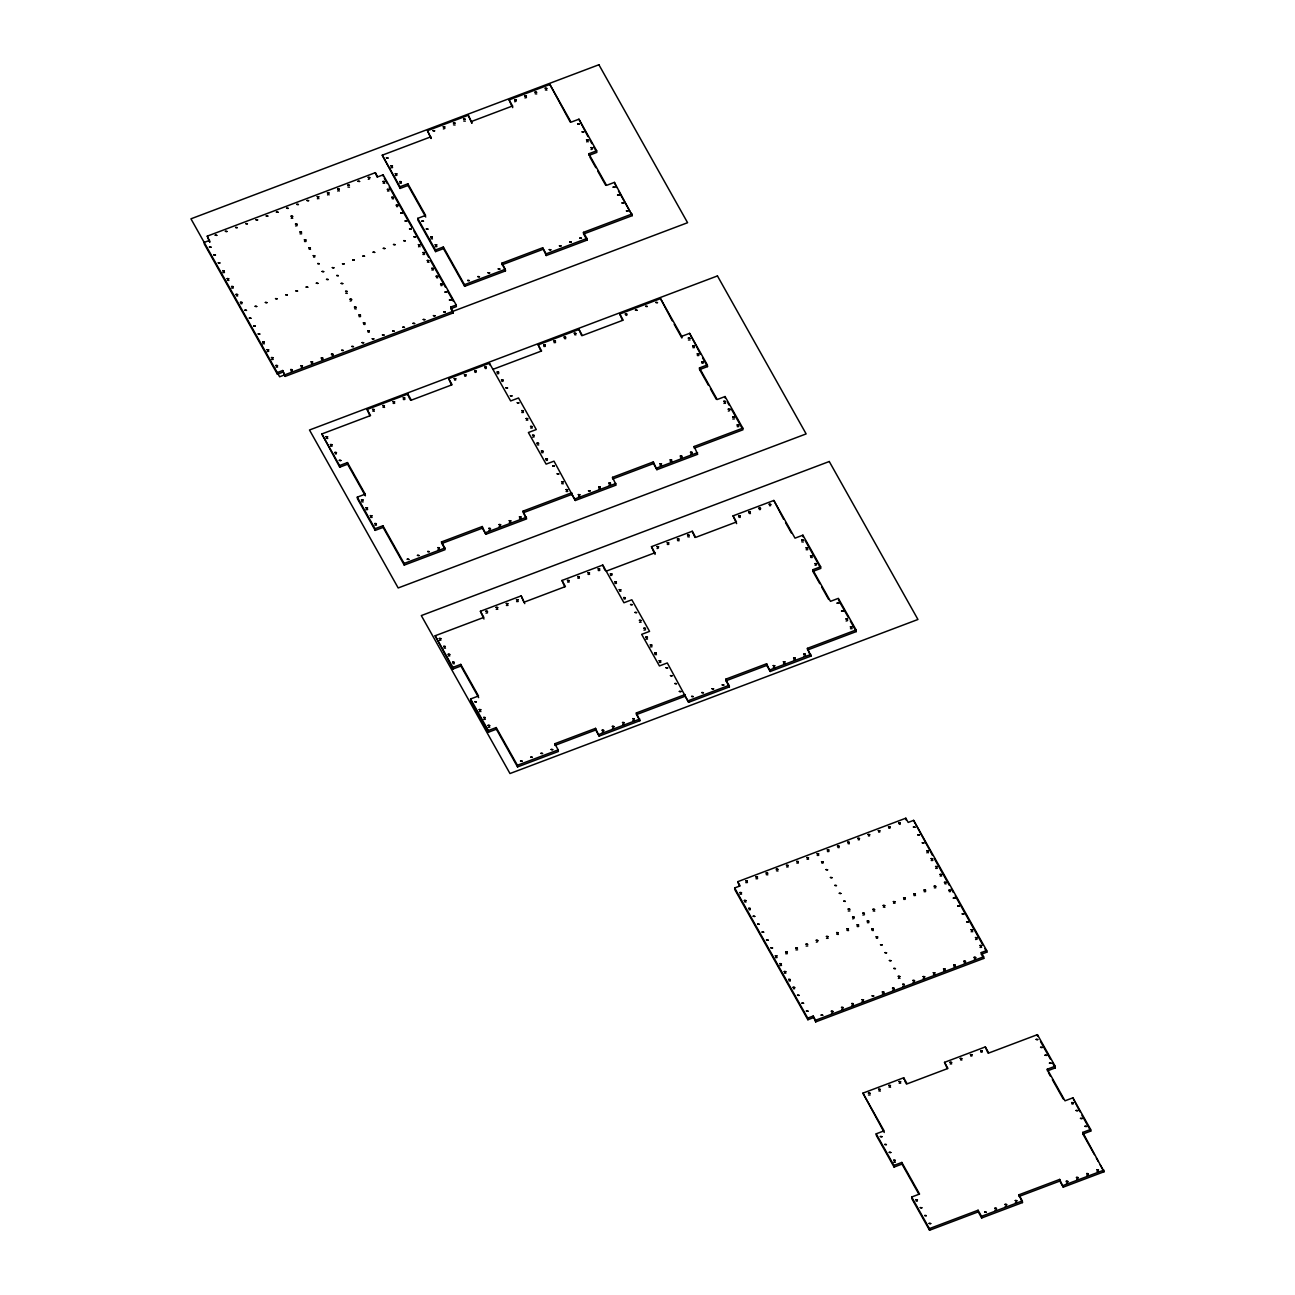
<?xml version="1.0" encoding="UTF-8"?>
<svg xmlns="http://www.w3.org/2000/svg" width="1295" height="1295" viewBox="0 0 1295 1295"><rect width="100%" height="100%" fill="white"/><g stroke="black" fill="none" stroke-linecap="round" stroke-linejoin="round"><path stroke-width="1.5" d="M222.821 272.614L224.456 272.517M264.293 343.855L263.516 342.997L262.788 343.936M267.158 351.592L268.729 351.269M271.594 359.492L273.229 359.395M318.894 198.734L318.101 197.876L317.372 198.799M329.092 194.881L328.299 194.023L327.586 194.946M339.29 191.029L338.497 190.171L337.785 191.093M347.902 187.014L349.488 187.176M368.314 179.309L369.69 178.791M390.944 167.702L392.579 167.589M395.38 175.586L396.95 175.262M361.58 501.748L363.167 501.91M420.082 246.73L419.289 245.888L418.576 246.811M366.016 509.647L367.65 509.55M422.947 254.467L424.566 254.37M453.509 124.854L455.095 125.016M432.433 238.944L431.64 238.086L430.927 239.008M435.282 246.681L436.917 246.584M463.707 121.002L465.293 121.163M514.714 101.755L516.106 101.22M524.912 97.902L526.466 97.562M439.523 549.727L438.73 548.87L438.018 549.792M439.41 640.378L440.98 640.054M488.943 530.303L490.578 530.205M521.804 412.522L523.439 412.425M499.142 526.45L500.534 525.932M588.205 141.819L587.428 140.961L586.7 141.883M486.013 613.15L487.567 612.81M509.34 522.597L510.91 522.273M591.07 149.556L592.462 149.022M532.65 437.143L534.22 436.82M496.212 609.297L497.83 609.2M519.538 518.745L521.173 518.647M480.882 711.635L480.105 710.777L479.377 711.7M506.41 605.445L508.028 605.348M483.747 719.372L485.382 719.275M488.183 727.272L489.818 727.159M516.608 601.592L518.243 601.495M561.706 483.618L563.276 483.78M566.142 491.517L567.777 491.42M579.998 496.665L579.205 495.823L578.493 496.746M598.824 488.814L600.216 488.28M609.022 484.961L610.576 484.621M688.438 340.018L690.073 339.921M603.81 732.274L603.033 731.432L602.304 732.355M614.008 728.421L613.231 727.58L612.503 728.502M639.536 622.247L641.154 622.15M657.083 548.546L658.475 548.012M643.971 630.147L645.525 629.807M624.206 724.569L623.429 723.727L622.701 724.65M647.516 639.131L646.739 638.273L646.011 639.196M632.834 720.57L634.404 720.716M650.381 646.869L652.016 646.772M725.475 403.376L724.698 402.518L723.97 403.441M728.34 411.114L729.732 410.58M732.776 419.013L734.411 418.916M773.309 667.508L774.879 667.67M801.734 541.844L803.305 542.006M806.17 549.744L807.789 549.647M783.507 663.655L785.142 663.558M793.705 659.803L795.34 659.705M745.807 882.623L747.425 882.526M803.904 655.95L805.539 655.853M756.005 878.771L757.624 878.674M775.462 957.636L777.097 957.539M850.507 628.722L852.142 628.625M779.898 965.536L781.533 965.439M833.009 1013.305L832.216 1012.463L831.503 1013.386M843.207 1009.452L842.414 1008.611L841.701 1009.533M853.405 1005.6L852.628 1004.758L851.9 1005.681M862.033 1001.602L863.603 1001.747M882.429 993.896L883.821 993.362M868.54 1095.02L870.175 1094.922M892.627 990.044L894.197 989.704M928.385 852.774L927.608 851.932L926.88 852.855M902.825 986.191L904.46 986.094M931.251 860.511L932.886 860.414M935.686 868.411L937.321 868.314M913.024 982.338L914.658 982.241M923.222 978.486L924.857 978.389M895.347 1162.295L894.57 1161.453L893.841 1162.376M972.723 931.769L971.946 930.911L971.218 931.833M975.588 939.506L977.158 939.166M980.024 947.39L981.659 947.293M994.965 1210.145L996.535 1209.805M1005.163 1206.293L1006.798 1206.195M1015.377 1202.44L1016.996 1202.343M292.751 218.24L291.974 217.382L291.245 218.305M295.616 225.961L297.17 225.638M300.052 233.861L301.67 233.78M345.716 293.204L347.287 293.366M350.152 301.104L351.528 300.57M785.741 953.751L787.36 953.67M795.939 949.899L797.558 949.818M806.137 946.046L807.756 945.965M816.336 942.193L817.712 941.675M826.534 938.341L828.169 938.26M848.257 911L849.892 910.919M852.693 918.9L854.069 918.365M862.891 915.047L864.461 914.723M899.944 978.405L899.167 977.547L898.422 978.47M304.535 241.517L306.041 241.437M354.636 308.744L356.222 308.922M359.071 316.644L360.577 316.563M836.78 934.245L838.367 934.423M846.979 930.393L848.565 930.571M857.177 926.54L858.698 926.475M873.154 910.935L874.724 911.113M867.375 922.688L868.896 922.623M883.352 907.083L884.922 907.261M893.55 903.23L895.055 903.165M903.748 899.377L905.254 899.313M913.946 895.541L915.452 895.46M924.144 891.688L925.65 891.607M934.342 887.836L935.848 887.755M227.305 280.254L228.891 280.416M231.74 288.154L233.246 288.073M383.093 183.129L384.664 183.291M387.529 191.029L389.034 190.948M399.88 183.226L401.385 183.162M276.078 367.132L277.583 367.052M535.159 93.79L536.729 93.952M545.357 89.938L546.927 90.1M427.431 262.108L429.001 262.27M431.866 270.007L433.372 269.943M326.178 438.309L327.748 438.471M330.597 446.208L332.119 446.127M372.766 411.082L374.336 411.227M382.964 407.229L384.55 407.375M393.162 403.376L394.667 403.295M403.36 399.524L404.866 399.443M370.516 517.288L372.086 517.45M374.951 525.187L376.457 525.122M497.248 373.705L498.753 373.624M543.835 346.461L545.341 346.396M554.033 342.625L555.539 342.544M526.288 420.163L527.793 420.098M530.723 428.062L532.229 427.997M537.15 444.784L538.72 444.946M541.585 452.683L543.091 452.619M443.894 648.018L445.48 648.18M692.922 347.659L694.428 347.594M448.329 655.917L449.834 655.853M697.357 355.558L698.863 355.494M660.078 465.439L661.648 465.601M567.663 582.07L569.169 582.005M670.276 461.587L671.846 461.748M577.861 578.217L579.367 578.153M680.474 457.734L682.044 457.896M588.059 574.381L589.565 574.3M690.672 453.881L692.178 453.817M598.258 570.528L599.763 570.447M610.528 575.514L611.871 575.255M737.26 426.654L738.781 426.573M614.963 583.414L616.469 583.349M667.33 544.434L668.835 544.353M677.528 540.582L679.114 540.743M687.726 536.729L689.312 536.891M654.881 654.509L656.452 654.655M659.301 662.409L660.822 662.328M810.654 557.384L812.224 557.546M815.089 565.284L816.417 565.009M740.06 894.197L741.566 894.117M766.251 874.659L767.822 874.821M776.45 870.807L778.02 870.968M786.648 866.954L788.153 866.889M796.846 863.101L798.351 863.037M807.044 859.249L808.549 859.184M817.242 855.412L818.764 855.331M827.456 851.56L828.962 851.479M784.398 973.176L785.903 973.112M940.17 876.051L941.675 875.987M933.485 974.374L935.055 974.536M943.683 970.522L945.253 970.683M953.881 966.669L955.451 966.831M964.079 962.816L965.584 962.752M974.277 958.964L975.782 958.899M878.803 1090.908L880.373 1091.07M889.001 1087.055L890.571 1087.217M899.199 1083.203L900.705 1083.138M950.19 1063.956L951.695 1063.875M1066.416 1182.918L1067.986 1183.08M1076.614 1179.065L1078.12 1179M1086.813 1175.212L1088.318 1175.148M1097.011 1171.36L1098.516 1171.295M309.149 249.19L310.476 249.336M313.584 257.09L314.734 257.041M363.685 324.317L365.012 324.462M368.12 332.216L369.269 332.167M821.888 863.134L823.037 863.085M871.988 930.377L873.316 930.522M876.424 938.276L877.573 938.211M392.142 198.702L393.47 198.847M236.354 295.827L237.681 295.972M396.578 206.601L397.727 206.552M240.789 303.726L241.955 303.677M436.48 277.68L437.807 277.826M291.003 370.985L292.152 370.937M440.915 285.58L442.064 285.531M301.201 367.132L302.35 367.084M311.399 363.28L312.548 363.231M321.597 359.427L322.746 359.379M454.545 380.034L455.694 380.002M464.743 376.181L465.892 376.149M474.941 372.329L476.091 372.296M335.227 453.881L336.376 453.833M485.139 368.476L486.289 368.444M564.426 338.545L565.737 338.691M574.624 334.693L575.951 334.838M501.861 381.377L503.01 381.329M701.971 363.231L703.136 363.199M546.199 460.356L547.348 460.324M452.942 663.59L454.27 663.752M738.911 517.239L740.238 517.401M749.109 513.403L750.436 513.548M759.307 509.55L760.456 509.502M619.577 591.087L620.904 591.248M769.505 505.697L770.654 505.649M624.012 598.986L625.177 598.954M837.833 847.48L839.16 847.626M744.674 901.87L746.001 902.016M848.031 843.628L849.358 843.773M858.229 839.775L859.378 839.727M868.427 835.922L869.576 835.874M878.625 832.07L879.774 832.021M888.823 828.217L889.973 828.185M749.109 909.77L750.258 909.721M944.783 883.724L946.111 883.886M789.011 980.849L790.338 980.995M949.219 891.624L950.384 891.591M793.447 988.749L794.596 988.7M960.566 1059.877L961.894 1060.022M970.764 1056.024L971.93 1055.975M980.962 1052.171L982.128 1052.123M1071.969 1104.02L1073.118 1103.987M916.18 1201.145L917.329 1201.096M427.496 130.682L431.073 138.435L427.496 130.682L468.288 115.287L471.882 123.041L468.288 115.287M511.816 106.093L509.097 99.877L549.889 84.466L571.046 122.167L578.946 119.189L596.671 150.787L596.817 152.421L588.934 155.4L588.788 153.765L596.671 150.787M400.139 188.422L399.977 186.771L407.876 183.793L408.022 185.444L400.139 188.422L382.252 155.19L430.927 136.801M471.72 121.39L512.529 105.98L509.097 99.877M207.265 236.143L209.774 242.003L207.265 236.143L375.34 172.672L377.703 176.881L383.142 174.825L456.212 304.989L456.358 306.624L450.919 308.679L453.282 312.888L285.208 376.376L282.698 370.516L277.26 372.571L277.405 374.206L282.844 372.151M209.628 240.352L204.189 242.408L204.335 244.043L277.405 374.206M435.606 251.602L435.46 249.967L443.343 246.989L443.489 248.624L435.606 251.602L417.864 220.004L417.718 218.369L425.602 215.391L407.876 183.793M443.489 248.624L464.646 286.325L505.455 270.914L501.877 263.176L542.67 247.766L546.247 255.52L587.04 240.109L583.608 233.99L632.3 215.617L614.413 182.385L606.529 185.363L588.788 153.765M583.608 233.99L583.462 232.355L632.138 213.966M502.023 264.811L542.815 249.401M464.646 286.325L464.5 284.69L505.293 269.279L501.877 263.176M546.247 255.52L546.101 253.869L586.894 238.458L583.462 232.355M450.919 308.679L450.773 307.044L456.212 304.989M369.82 415.679L367.1 409.463L407.893 394.052L411.324 400.155L452.117 384.761L448.685 378.642L489.478 363.248L510.651 400.948L518.534 397.97L536.276 429.551L528.392 432.53L546.118 464.128L554.001 461.149L575.32 500.485L616.112 485.091L612.535 477.337L653.327 461.926L656.905 469.68L697.714 454.27L694.136 446.516L742.812 428.143L725.071 396.545L717.187 399.524L699.462 367.926L707.345 364.947L689.604 333.349L681.72 336.328L681.866 337.979L674.177 324.268M540.889 351.075L538.17 344.858L578.962 329.448L582.394 335.551L623.186 320.156L619.755 314.037L660.547 298.627L681.72 336.328M339.727 467.187L339.581 465.553L347.465 462.574L347.61 464.209L339.727 467.187L321.84 433.954L370.532 415.566L367.1 409.463M492.909 369.35L541.601 350.961L538.17 344.858M375.194 530.383L375.048 528.732L382.931 525.754L383.093 527.389L375.194 530.383L357.469 498.785L357.307 497.134L365.206 494.156L347.465 462.574M708.478 385.376L699.608 369.577L707.491 366.598L707.345 364.947M444.185 548.157L441.466 541.941L482.258 526.531L485.835 534.285L526.644 518.874L523.067 511.12L571.742 492.747L571.888 494.382L523.212 512.771L523.067 511.12M441.611 543.576L482.42 528.182L482.258 526.531M653.327 461.926L653.489 463.578L612.681 478.972L612.535 477.337M444.897 548.044L445.043 549.695L404.25 565.106L404.105 563.454L444.897 548.044L441.466 541.941M485.69 532.634L526.482 517.239M575.174 498.85L615.967 483.44M656.759 468.029L697.552 452.635M483.974 619.026L480.396 611.272L521.189 595.878L524.766 603.616M564.701 586.684L561.981 580.468L602.774 565.057L623.947 602.758L631.83 599.779L649.572 631.377L641.672 634.356L659.414 665.938L667.297 662.959L688.616 702.311L729.409 686.9L725.831 679.147L766.624 663.752L770.201 671.49L811.01 656.096L807.416 648.342L856.108 629.953L838.367 598.355L830.483 601.333L812.742 569.751L820.641 566.773L802.9 535.175L795.017 538.153L773.843 500.453L733.051 515.863L736.628 523.617M654.185 552.9L651.466 546.668L692.258 531.258L695.69 537.376L736.483 521.966L733.051 515.863M453.023 669.013L452.878 667.362L460.761 664.384L460.907 666.035L453.023 669.013L435.136 635.764L483.828 617.391L480.396 611.272M524.621 601.981L565.413 586.57L561.981 580.468M606.206 571.16L654.898 552.787L651.466 546.668M488.49 732.193L488.344 730.542L496.228 727.563L496.373 729.215L488.49 732.193L470.765 700.595L470.603 698.96L478.502 695.982L460.761 664.384M819.8 583.673L812.904 571.386L820.787 568.408L820.641 566.773M595.554 728.357L595.7 729.991L554.908 745.402L554.762 743.751L595.554 728.357L599.132 736.094L639.924 720.7L636.347 712.946L685.039 694.557L685.184 696.208L636.509 714.581L639.924 720.7M729.409 686.9L725.977 680.798L766.786 665.387L766.624 663.752M856.108 629.953L856.254 631.588L807.578 649.977L807.416 648.342M558.194 749.87L558.339 751.505L517.547 766.915L517.401 765.264L558.194 749.87L554.762 743.751M598.986 734.459L639.779 719.049M688.471 700.66L729.263 685.265M770.056 669.855L810.848 654.444M739.461 886.136L737.729 881.685L905.82 818.197L908.183 822.422L913.622 820.366L986.693 950.53L986.839 952.165L981.4 954.221L983.763 958.429L815.688 1021.901L813.179 1016.057L807.724 1018.113L807.886 1019.748L813.325 1017.692M807.886 1019.748L734.815 889.584L734.67 887.949L740.109 885.893L737.729 881.685M981.4 954.221L981.254 952.57L986.693 950.53M815.688 1021.901L815.542 1020.266L983.617 956.795L981.254 952.57M884.242 1132.494L862.923 1093.142L903.716 1077.748L907.147 1083.85L947.94 1068.44L944.524 1062.337L985.317 1046.927L988.749 1053.029L1037.424 1034.656L1055.166 1066.238L1055.312 1067.889L1047.428 1070.868L1047.266 1069.217L1055.166 1066.238M894.084 1167.07L893.938 1165.419L901.822 1162.441L901.967 1164.092L894.084 1167.07L876.359 1135.472L876.197 1133.821L884.096 1130.843L862.923 1093.142M1094.437 1154.622L1082.895 1134.048L1090.778 1131.069L1090.633 1129.434L1072.891 1097.836L1065.008 1100.815L1047.266 1069.217M929.551 1230.25L929.405 1228.615L978.097 1210.226L978.243 1211.861L929.551 1230.25L911.826 1198.652L911.68 1197.017L919.563 1194.039L901.822 1162.441M1082.895 1134.048L1082.749 1132.413L1090.633 1129.434M978.243 1211.861L981.675 1217.98L1022.467 1202.569L1018.89 1194.816L1059.682 1179.405L1063.26 1187.159L1104.052 1171.748L1082.749 1132.413M1019.035 1196.45L1059.828 1181.056L1059.682 1179.405M981.675 1217.98L981.529 1216.329L1022.322 1200.918L1018.89 1194.816M1063.114 1185.524L1103.907 1170.113M332.038 355.429L332.945 355.526M625.857 315.284L626.764 315.381M899.28 824.219L900.171 824.332M444.881 128.383L443.376 128.95M847.626 620.499L846.137 621.05M587.962 136.623L578.946 119.189M589.921 140.135L591.896 143.648M593.871 147.161L595.846 150.673M616.533 187.532L614.413 182.385M618.508 191.045L632.3 215.617M570.237 122.102L549.889 84.466M589.921 157.164L595.829 167.686M597.804 171.199L605.688 185.25M700.595 354.312L689.604 333.349M702.57 357.825L707.491 366.598M727.191 401.693L729.166 405.205M731.141 408.718L741.97 428.03M805.021 540.323L819.8 566.66M838.529 600.006L848.371 617.553M850.346 621.066L856.254 631.588M672.251 320.836L660.547 298.627M710.437 388.872L716.362 399.41M783.621 519.23L773.843 500.453M785.547 522.662L791.31 532.941M821.758 587.185L828.67 599.472M1040.532 1041.552L1050.391 1059.116M1052.349 1062.628L1055.312 1067.889M1079.949 1111.774L1072.891 1097.836M1081.908 1115.27L1090.778 1131.069M932.529 855.428L913.622 820.366M934.504 858.941L949.316 885.327M951.291 888.839L953.266 892.368M955.241 895.881L982.889 945.123M984.864 948.652L986.839 952.165M1048.416 1072.616L1050.374 1076.129M1052.349 1079.641L1063.195 1098.953M1096.363 1158.038L1098.289 1161.469M1100.216 1164.901L1104.052 1171.748M622.474 320.27L619.755 314.037M808.436 651.514L811.01 656.096M542.67 247.766L546.101 253.869M988.036 1053.159L985.317 1046.927M1059.828 1181.056L1063.26 1187.159M581.682 335.664L578.962 329.448M653.489 463.578L656.905 469.68M694.978 537.49L692.258 531.258M766.786 665.387L770.201 671.49M947.244 1068.553L944.524 1062.337M443.343 246.989L464.5 284.69M408.022 185.444L425.747 217.026M978.097 1210.226L981.529 1216.329M904.736 1080.904L906.435 1083.964M382.252 155.19L399.977 186.771M417.718 218.369L435.46 249.967M571.467 493.638L575.32 500.485M684.764 695.447L688.616 702.311M604.846 570.124L602.774 565.057M384.275 178.224L387.237 183.501M389.212 187.014L411.923 227.483M413.898 230.996L428.71 257.381M430.685 260.894L445.496 287.28M447.471 290.792L453.396 301.346M450.773 307.044L453.282 312.888M377.072 177.107L375.34 172.672M901.967 1164.092L918.722 1193.925M813.179 1016.057L815.542 1020.266M876.197 1133.821L893.938 1165.419M911.68 1197.017L929.405 1228.615M734.67 887.949L807.724 1018.113M451.405 384.874L448.685 378.642M524.07 514.293L525.786 517.352M408.896 397.225L410.612 400.284M482.42 528.182L485.835 534.285M523.908 602.094L521.189 595.878M595.7 729.991L599.132 736.094M382.931 525.754L404.105 563.454M496.228 727.563L517.401 765.264M347.61 464.209L365.352 495.807L365.206 494.156M383.093 527.389L404.25 565.106M460.907 666.035L478.648 697.616M496.373 729.215L517.547 766.915M321.84 433.954L339.581 465.553M357.307 497.134L375.048 528.732M435.136 635.764L452.878 667.362M470.603 698.96L488.344 730.542M282.698 370.516L285.208 376.376M1037.424 1034.656L1037.57 1036.291M1022.322 1200.918L1022.467 1202.569M983.617 956.795L983.763 958.429M905.82 818.197L905.966 819.848M903.716 1077.748L903.878 1079.382M812.742 569.751L812.904 571.386M802.9 535.175L803.046 536.81M742.812 428.143L742.958 429.778L694.282 448.167L694.136 446.516M725.071 396.545L725.232 398.18M699.462 367.926L699.608 369.577M725.831 679.147L725.977 680.798M654.898 552.787L655.043 554.422M636.347 712.946L636.509 714.581M586.894 238.458L587.04 240.109M512.529 105.98L512.674 107.631M505.293 269.279L505.455 270.914M489.478 363.248L489.639 364.882M407.893 394.052L408.038 395.703M383.142 174.825L383.288 176.46M209.434 247.021L211.004 247.167L209.434 247.021M215.229 235.188L216.799 235.35L215.229 235.188M213.853 254.905L215.439 255.066L213.853 254.905M218.288 262.804L219.875 262.966L218.288 262.804M225.427 231.336L226.997 231.497L225.427 231.336M222.724 270.704L224.294 270.865L222.724 270.704M235.625 227.483L237.195 227.645L235.625 227.483M227.159 278.603L228.729 278.765L227.159 278.603M231.595 286.503L233.165 286.664L231.595 286.503M245.823 223.63L247.394 223.792L245.823 223.63M236.03 294.402L237.6 294.564L236.03 294.402M256.022 219.778L257.592 219.94L256.022 219.778M240.465 302.302L242.036 302.463L240.465 302.302M244.901 310.201L246.471 310.363L244.901 310.201M266.22 215.925L267.806 216.087L266.22 215.925M249.336 318.101L250.906 318.262L249.336 318.101M276.418 212.072L278.004 212.234L276.418 212.072M253.771 326L255.342 326.162L253.771 326M258.207 333.9L259.777 334.061L258.207 333.9M286.616 208.22L288.202 208.382L286.616 208.22M262.626 341.799L264.212 341.961L262.626 341.799M296.814 204.367L298.4 204.529L296.814 204.367M267.061 349.699L268.648 349.844L267.061 349.699M271.497 357.582L273.067 357.744L271.497 357.582M307.028 200.515L308.598 200.676L307.028 200.515M275.932 365.481L277.502 365.643L275.932 365.481M317.226 196.662L318.797 196.824L317.226 196.662M327.425 192.826L328.995 192.971L327.425 192.826M290.663 369.561L292.233 369.722L290.663 369.561M337.623 188.973L339.193 189.119L337.623 188.973M300.861 365.708L302.431 365.87L300.861 365.708M347.821 185.12L349.391 185.282L347.821 185.12M311.059 361.855L312.629 362.017L311.059 361.855M358.019 181.268L359.589 181.429L358.019 181.268M321.257 358.003L322.827 358.165L321.257 358.003M368.217 177.415L369.787 177.577L368.217 177.415M331.455 354.15L333.042 354.312L331.455 354.15M341.653 350.298L343.24 350.459L341.653 350.298M386.428 157.893L387.998 158.055L386.428 157.893M326.016 436.674L327.603 436.82L326.016 436.674M382.948 181.478L384.518 181.64L382.948 181.478M390.863 165.792L392.434 165.954L390.863 165.792M330.452 444.557L332.022 444.719L330.452 444.557M351.851 346.445L353.438 346.607L351.851 346.445M387.383 189.378L388.953 189.539L387.383 189.378M334.887 452.457L336.457 452.619L334.887 452.457M395.299 173.692L396.869 173.854L395.299 173.692M391.818 197.277L393.389 197.439L391.818 197.277M362.05 342.592L363.636 342.754L362.05 342.592M399.718 181.591L401.304 181.753L399.718 181.591M339.322 460.356L340.893 460.518L339.322 460.356M396.254 205.177L397.824 205.338L396.254 205.177M372.264 338.756L373.834 338.901L372.264 338.756M400.673 213.076L402.259 213.238L400.673 213.076M405.108 220.976L406.695 221.137L405.108 220.976M382.462 334.903L384.032 335.049L382.462 334.903M409.544 228.875L411.114 229.037L409.544 228.875M372.62 409.43L374.19 409.592L372.62 409.43M433.016 130.665L434.602 130.827L433.016 130.665M392.66 331.051L394.23 331.212L392.66 331.051M413.979 236.775L415.549 236.936L413.979 236.775M421.895 221.073L423.465 221.235L421.895 221.073M361.499 499.854L363.069 500.016L361.499 499.854M382.818 405.578L384.388 405.74L382.818 405.578M443.23 126.813L444.8 126.975L443.23 126.813M418.415 244.674L419.985 244.836L418.415 244.674M402.858 327.198L404.428 327.36L402.858 327.198M365.918 507.753L367.505 507.915L365.918 507.753M426.33 228.972L427.9 229.134L426.33 228.972M422.85 252.574L424.42 252.735L422.85 252.574M453.428 122.96L454.998 123.122L453.428 122.96M393.016 401.725L394.586 401.887L393.016 401.725M430.766 236.872L432.336 237.034L430.766 236.872M370.354 515.653L371.94 515.815L370.354 515.653M413.056 323.345L414.627 323.507L413.056 323.345M427.285 260.473L428.855 260.635L427.285 260.473M435.201 244.771L436.771 244.933L435.201 244.771M374.789 523.552L376.376 523.714L374.789 523.552M463.626 119.108L465.196 119.27L463.626 119.108M403.214 397.873L404.785 398.034L403.214 397.873M431.721 268.373L433.291 268.518L431.721 268.373M423.255 319.493L424.825 319.655L423.255 319.493M436.156 276.256L437.726 276.418L436.156 276.256M433.453 315.64L435.023 315.802L433.453 315.64M440.591 284.155L442.162 284.317L440.591 284.155M445.011 292.055L446.597 292.217L445.011 292.055M443.651 311.787L445.221 311.949L443.651 311.787M449.446 299.954L451.032 300.116L449.446 299.954M407.261 559.213L408.832 559.375L407.261 559.213M467.657 280.448L469.243 280.594L467.657 280.448M454.205 378.626L455.791 378.771L454.205 378.626M514.617 99.844L516.187 100.006L514.617 99.844M417.459 555.361L419.03 555.523L417.459 555.361M477.855 276.596L479.441 276.758L477.855 276.596M464.403 374.773L465.99 374.919L464.403 374.773M524.815 95.992L526.385 96.154L524.815 95.992M427.658 551.508L429.228 551.67L427.658 551.508M488.053 272.743L489.639 272.905L488.053 272.743M474.617 370.92L476.188 371.082L474.617 370.92M535.013 92.139L536.583 92.301L535.013 92.139M437.856 547.655L439.426 547.817L437.856 547.655M498.251 268.891L499.838 269.052L498.251 268.891M484.816 367.068L486.386 367.23L484.816 367.068M545.211 88.287L546.781 88.448L545.211 88.287M439.313 638.484L440.883 638.645L439.313 638.484M497.086 372.053L498.672 372.215L497.086 372.053M443.748 646.383L445.318 646.545L443.748 646.383M501.521 379.953L503.091 380.115L501.521 379.953M505.956 387.852L507.527 388.014L505.956 387.852M448.183 654.283L449.753 654.444L448.183 654.283M510.392 395.752L511.962 395.914L510.392 395.752M452.619 662.182L454.189 662.344L452.619 662.182M549.258 249.627L550.828 249.789L549.258 249.627M488.846 528.392L490.433 528.554L488.846 528.392M577.683 123.964L579.253 124.126L577.683 123.964M517.272 402.729L518.842 402.891L517.272 402.729M521.707 410.628L523.277 410.79L521.707 410.628M582.119 131.863L583.689 132.009L582.119 131.863M559.456 245.775L561.026 245.937L559.456 245.775M499.044 524.556L500.631 524.702L499.044 524.556M526.142 418.528L527.712 418.69L526.142 418.528M586.538 139.747L588.124 139.909L586.538 139.747M485.916 611.24L487.487 611.402L485.916 611.24M543.69 344.826L545.26 344.988L543.69 344.826M569.654 241.922L571.224 242.084L569.654 241.922M509.243 520.703L510.829 520.849L509.243 520.703M590.973 147.646L592.56 147.808L590.973 147.646M530.578 426.427L532.148 426.589L530.578 426.427M474.779 701.663L476.366 701.825L474.779 701.663M532.569 435.249L534.139 435.411L532.569 435.249M496.115 607.404L497.685 607.549L496.115 607.404M553.888 340.973L555.458 341.135L553.888 340.973M579.852 238.07L581.423 238.231L579.852 238.07M519.441 516.851L521.027 517.013L519.441 516.851M479.215 709.563L480.801 709.725L479.215 709.563M537.004 443.149L538.574 443.311L537.004 443.149M506.313 603.551L507.883 603.713L506.313 603.551M564.086 337.121L565.656 337.283L564.086 337.121M541.423 451.048L543.01 451.21L541.423 451.048M483.65 717.462L485.22 717.624L483.65 717.462M488.085 725.362L489.656 725.524L488.085 725.362M545.859 458.948L547.445 459.094L545.859 458.948M516.511 599.698L518.081 599.86L516.511 599.698M574.284 333.268L575.854 333.43L574.284 333.268M613.15 187.144L614.72 187.306L613.15 187.144M552.738 465.909L554.325 466.07L552.738 465.909M557.174 473.808L558.76 473.97L557.174 473.808M617.585 195.043L619.156 195.205L617.585 195.043M622.021 202.943L623.591 203.105L622.021 202.943M561.609 481.708L563.179 481.869L561.609 481.708M626.456 210.842L628.026 211.004L626.456 210.842M566.044 489.607L567.615 489.769L566.044 489.607M578.331 494.609L579.901 494.771L578.331 494.609M520.558 761.023L522.128 761.185L520.558 761.023M625.275 314.005L626.861 314.167L625.275 314.005M567.501 580.435L569.088 580.597L567.501 580.435M588.529 490.756L590.099 490.918L588.529 490.756M530.756 757.17L532.326 757.332L530.756 757.17M635.489 310.152L637.059 310.314L635.489 310.152M577.699 576.583L579.286 576.744L577.699 576.583M540.954 753.334L542.524 753.48L540.954 753.334M598.727 486.904L600.297 487.066L598.727 486.904M587.898 572.73L589.484 572.892L587.898 572.73M645.687 306.316L647.257 306.462L645.687 306.316M551.152 749.481L552.722 749.643L551.152 749.481M608.925 483.051L610.495 483.213L608.925 483.051M598.096 568.877L599.682 569.039L598.096 568.877M655.885 302.463L657.455 302.625L655.885 302.463M610.382 573.879L611.952 574.041L610.382 573.879M614.817 581.779L616.388 581.941L614.817 581.779M619.253 589.678L620.823 589.84L619.253 589.678M623.688 597.578L625.258 597.74L623.688 597.578M602.143 730.218L603.713 730.38L602.143 730.218M659.916 463.788L661.502 463.95L659.916 463.788M630.568 604.538L632.138 604.7L630.568 604.538M688.341 338.124L689.911 338.286L688.341 338.124M635.003 612.438L636.573 612.6L635.003 612.438M692.776 346.024L694.347 346.186L692.776 346.024M670.114 459.935L671.7 460.097L670.114 459.935M612.341 726.365L613.911 726.527L612.341 726.365M697.212 353.923L698.782 354.085L697.212 353.923M639.439 620.337L641.009 620.499L639.439 620.337M656.986 546.636L658.556 546.798L656.986 546.636M680.312 456.083L681.898 456.245L680.312 456.083M622.539 722.513L624.109 722.675L622.539 722.513M701.647 361.823L703.217 361.985L701.647 361.823M643.874 628.237L645.444 628.399L643.874 628.237M645.849 637.059L647.435 637.221L645.849 637.059M667.184 542.783L668.754 542.945L667.184 542.783M690.51 452.246L692.097 452.392L690.51 452.246M632.737 718.66L634.323 718.822L632.737 718.66M650.284 644.959L651.871 645.12L650.284 644.959M677.382 538.947L678.952 539.092L677.382 538.947M654.72 652.858L656.306 653.02L654.72 652.858M659.155 660.758L660.725 660.919L659.155 660.758M687.58 535.094L689.15 535.256L687.58 535.094M666.035 667.734L667.621 667.896L666.035 667.734M723.808 401.304L725.394 401.466L723.808 401.304M670.47 675.634L672.04 675.796L670.47 675.634M728.243 409.204L729.83 409.366L728.243 409.204M732.679 417.103L734.265 417.265L732.679 417.103M674.905 683.533L676.476 683.695L674.905 683.533M679.341 691.433L680.911 691.595L679.341 691.433M737.114 425.003L738.684 425.165L737.114 425.003M691.627 696.419L693.197 696.58L691.627 696.419M738.571 515.831L740.157 515.993L738.571 515.831M701.825 692.566L703.395 692.728L701.825 692.566M748.769 511.978L750.355 512.14L748.769 511.978M712.023 688.713L713.594 688.875L712.023 688.713M758.967 508.126L760.553 508.287L758.967 508.126M722.221 684.877L723.792 685.023L722.221 684.877M769.181 504.273L770.752 504.435L769.181 504.273M773.212 665.614L774.782 665.776L773.212 665.614M801.637 539.934L803.208 540.096L801.637 539.934M806.073 547.834L807.643 547.995L806.073 547.834M783.41 661.761L784.98 661.923L783.41 661.761M810.508 555.733L812.078 555.895L810.508 555.733M739.898 892.546L741.485 892.708L739.898 892.546M793.608 657.909L795.195 658.07L793.608 657.909M745.71 880.73L747.28 880.891L745.71 880.73M814.943 563.633L816.514 563.794L814.943 563.633M744.334 900.446L745.904 900.608L744.334 900.446M803.806 654.056L805.393 654.218L803.806 654.056M748.769 908.345L750.339 908.507L748.769 908.345M755.908 876.877L757.478 877.039L755.908 876.877M753.204 916.245L754.775 916.407L753.204 916.245M766.106 873.024L767.676 873.186L766.106 873.024M757.64 924.144L759.21 924.306L757.64 924.144M762.075 932.044L763.645 932.206L762.075 932.044M776.304 869.172L777.874 869.333L776.304 869.172M837.104 603.13L838.691 603.292L837.104 603.13M766.51 939.943L768.081 940.105L766.51 939.943M841.54 611.03L843.11 611.191L841.54 611.03M786.502 865.319L788.072 865.481L786.502 865.319M770.946 947.843L772.516 948.005L770.946 947.843M845.975 618.929L847.545 619.091L845.975 618.929M775.381 955.742L776.951 955.904L775.381 955.742M796.7 861.466L798.27 861.628L796.7 861.466M850.41 626.829L851.981 626.974L850.41 626.829M779.817 963.642L781.387 963.804L779.817 963.642M806.898 857.614L808.468 857.776L806.898 857.614M784.236 971.541L785.822 971.687L784.236 971.541M788.671 979.425L790.258 979.587L788.671 979.425M817.096 853.761L818.667 853.923L817.096 853.761M793.107 987.324L794.677 987.486L793.107 987.324M827.295 849.908L828.865 850.07L827.295 849.908M797.542 995.224L799.112 995.386L797.542 995.224M801.977 1003.123L803.547 1003.285L801.977 1003.123M837.493 846.056L839.079 846.218L837.493 846.056M806.413 1011.023L807.983 1011.185L806.413 1011.023M847.691 842.203L849.277 842.365L847.691 842.203M857.889 838.351L859.475 838.512L857.889 838.351M821.143 1015.102L822.713 1015.264L821.143 1015.102M868.087 834.498L869.673 834.66L868.087 834.498M831.341 1011.249L832.912 1011.411L831.341 1011.249M878.301 830.645L879.872 830.807L878.301 830.645M841.54 1007.397L843.11 1007.559L841.54 1007.397M888.499 826.793L890.07 826.955L888.499 826.793M851.738 1003.544L853.308 1003.706L851.738 1003.544M898.698 822.956L900.268 823.102L898.698 822.956M861.936 999.691L863.506 999.853L861.936 999.691M872.134 995.839L873.704 996.001L872.134 995.839M913.428 827.019L914.998 827.181L913.428 827.019M882.332 991.986L883.902 992.148L882.332 991.986M917.864 834.919L919.434 835.081L917.864 834.919M922.283 842.818L923.869 842.98L922.283 842.818M868.443 1093.126L870.03 1093.288L868.443 1093.126M892.53 988.134L894.1 988.295L892.53 988.134M926.718 850.718L928.305 850.88L926.718 850.718M878.641 1089.273L880.228 1089.435L878.641 1089.273M902.728 984.281L904.315 984.443L902.728 984.281M931.154 858.617L932.724 858.779L931.154 858.617M935.589 866.517L937.159 866.679L935.589 866.517M888.839 1085.42L890.426 1085.582L888.839 1085.42M912.926 980.428L914.513 980.59L912.926 980.428M880.373 1136.541L881.96 1136.702L880.373 1136.541M940.024 874.416L941.594 874.578L940.024 874.416M884.809 1144.44L886.395 1144.602L884.809 1144.44M899.054 1081.568L900.624 1081.73L899.054 1081.568M923.125 976.576L924.711 976.738L923.125 976.576M944.46 882.316L946.03 882.478L944.46 882.316M889.244 1152.34L890.831 1152.501L889.244 1152.34M948.895 890.215L950.465 890.361L948.895 890.215M933.323 972.723L934.909 972.885L933.323 972.723M893.679 1160.239L895.25 1160.401L893.679 1160.239M953.33 898.099L954.901 898.261L953.33 898.099M943.537 968.887L945.107 969.032L943.537 968.887M957.766 905.998L959.336 906.16L957.766 905.998M962.201 913.898L963.771 914.06L962.201 913.898M953.735 965.034L955.305 965.18L953.735 965.034M966.62 921.797L968.207 921.959L966.62 921.797M963.933 961.181L965.503 961.343L963.933 961.181M971.056 929.697L972.642 929.859L971.056 929.697M915.856 1199.72L917.427 1199.882L915.856 1199.72M975.491 937.596L977.077 937.758L975.491 937.596M950.044 1062.305L951.615 1062.467L950.044 1062.305M974.131 957.329L975.702 957.491L974.131 957.329M920.292 1207.62L921.862 1207.782L920.292 1207.62M979.926 945.496L981.497 945.658L979.926 945.496M924.727 1215.519L926.297 1215.681L924.727 1215.519M960.243 1058.452L961.813 1058.614L960.243 1058.452M929.146 1223.419L930.733 1223.581L929.146 1223.419M970.441 1054.599L972.011 1054.761L970.441 1054.599M980.639 1050.747L982.209 1050.909L980.639 1050.747M984.686 1212.088L986.256 1212.249L984.686 1212.088M994.884 1208.235L996.454 1208.397L994.884 1208.235M1036.162 1039.416L1037.732 1039.577L1036.162 1039.416M1005.082 1204.382L1006.652 1204.544L1005.082 1204.382M1040.597 1047.315L1042.167 1047.477L1040.597 1047.315M1045.033 1055.215L1046.603 1055.376L1045.033 1055.215M1015.28 1200.53L1016.85 1200.692L1015.28 1200.53M1049.468 1063.114L1051.038 1063.276L1049.468 1063.114M1071.629 1102.612L1073.215 1102.757L1071.629 1102.612M1076.064 1110.495L1077.634 1110.657L1076.064 1110.495M1066.271 1181.267L1067.841 1181.428L1066.271 1181.267M1080.499 1118.394L1082.07 1118.556L1080.499 1118.394M1084.935 1126.294L1086.505 1126.456L1084.935 1126.294M1076.469 1177.43L1078.039 1177.576L1076.469 1177.43M1086.667 1173.578L1088.237 1173.739L1086.667 1173.578M1096.865 1169.725L1098.435 1169.887L1096.865 1169.725M255.164 306.316L256.734 306.494L255.164 306.316M265.362 302.463L266.932 302.642L265.362 302.463M291.084 216.168L292.654 216.346L291.084 216.168M275.56 298.627L277.13 298.789L275.56 298.627M295.519 224.067L297.089 224.245L295.519 224.067M285.758 294.774L287.328 294.936L285.758 294.774M299.954 231.967L301.525 232.145L299.954 231.967M304.39 239.866L305.96 240.044L304.39 239.866M295.956 290.922L297.526 291.084L295.956 290.922M308.825 247.766L310.395 247.944L308.825 247.766M306.154 287.069L307.741 287.231L306.154 287.069M313.26 255.665L314.831 255.843L313.26 255.665M317.696 263.565L319.266 263.743L317.696 263.565M316.352 283.216L317.939 283.378L316.352 283.216M322.115 271.464L323.701 271.626L322.115 271.464M326.55 279.364L328.137 279.526L326.55 279.364M332.329 267.612L333.9 267.79L332.329 267.612M336.749 275.511L338.335 275.673L336.749 275.511M342.527 263.759L344.098 263.937L342.527 263.759M341.184 283.411L342.77 283.573L341.184 283.411M345.619 291.31L347.206 291.472L345.619 291.31M352.726 259.906L354.296 260.085L352.726 259.906M350.055 299.21L351.625 299.372L350.055 299.21M362.924 256.054L364.494 256.232L362.924 256.054M354.49 307.109L356.06 307.271L354.49 307.109M358.925 314.993L360.496 315.171L358.925 314.993M373.122 252.201L374.692 252.379L373.122 252.201M363.361 322.892L364.931 323.07L363.361 322.892M383.32 248.349L384.89 248.527L383.32 248.349M367.796 330.792L369.366 330.97L367.796 330.792M393.518 244.496L395.088 244.674L393.518 244.496M403.716 240.643L405.286 240.821L403.716 240.643M785.644 951.857L787.214 952.035L785.644 951.857M795.842 948.005L797.412 948.183L795.842 948.005M821.564 861.709L823.134 861.887L821.564 861.709M806.04 944.152L807.611 944.33L806.04 944.152M826 869.609L827.57 869.787L826 869.609M830.435 877.508L832.005 877.686L830.435 877.508M816.238 940.299L817.809 940.478L816.238 940.299M834.87 885.408L836.441 885.586L834.87 885.408M826.437 936.447L828.007 936.625L826.437 936.447M839.306 893.307L840.876 893.469L839.306 893.307M836.635 932.594L838.205 932.772L836.635 932.594M843.725 901.207L845.311 901.369L843.725 901.207M848.16 909.106L849.747 909.268L848.16 909.106M846.833 928.758L848.403 928.92L846.833 928.758M852.596 917.006L854.182 917.168L852.596 917.006M857.031 924.905L858.601 925.067L857.031 924.905M862.794 913.153L864.38 913.315L862.794 913.153M867.229 921.053L868.799 921.214L867.229 921.053M872.992 909.3L874.578 909.462L872.992 909.3M871.664 928.952L873.235 929.114L871.664 928.952M876.1 936.852L877.67 937.013L876.1 936.852M883.19 905.448L884.776 905.61L883.19 905.448M880.535 944.735L882.105 944.913L880.535 944.735M893.388 901.595L894.974 901.757L893.388 901.595M884.971 952.634L886.541 952.812L884.971 952.634M903.602 897.743L905.173 897.921L903.602 897.743M889.406 960.534L890.976 960.712L889.406 960.534M893.841 968.433L895.412 968.611L893.841 968.433M913.801 893.89L915.371 894.068L913.801 893.89M898.277 976.333L899.847 976.511L898.277 976.333M923.999 890.037L925.569 890.215L923.999 890.037M934.197 886.185L935.767 886.363L934.197 886.185M598.905 64.75L190.948 218.823L279.623 376.78L687.58 222.708L598.905 64.75M717.446 275.932L309.489 430.005L398.18 587.962L806.137 433.906L717.446 275.932M829.269 461.506L421.312 615.578L509.987 773.536L917.945 619.479L829.269 461.506"/></g></svg>
